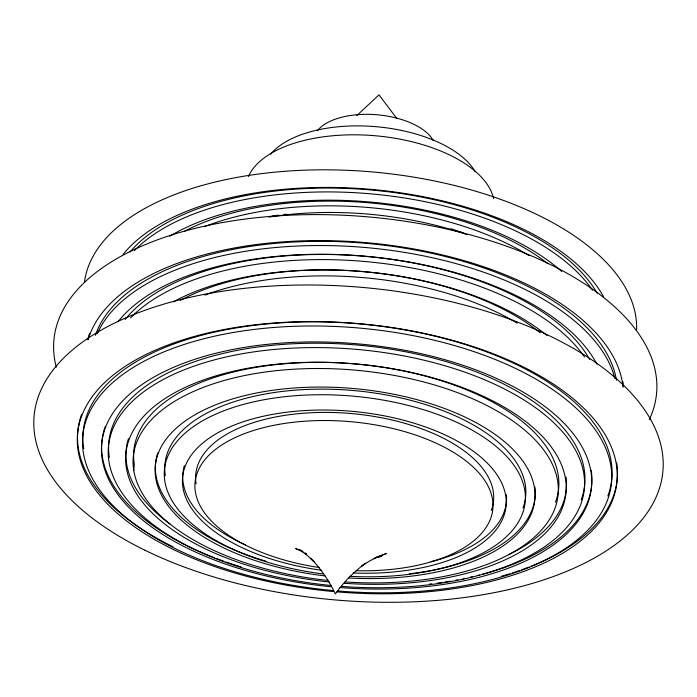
<?xml version="1.0" encoding="UTF-8"?>
<svg xmlns="http://www.w3.org/2000/svg" width="697" height="697" viewBox="0 0 697 697"><rect width="100%" height="100%" fill="white"/><g stroke="black" fill="none" stroke-linecap="round" stroke-linejoin="round"><path stroke-width="1.05" d="M133.772 470.492L134.312 464.333A213.256 105.979 5 0 1 356.585 364.061A213.256 105.979 5 0 1 555.457 502.284M356.786 115.58L379.011 94.879L396.994 118.717M373.845 558.384L386.33 553.523L377.635 556.912L369.358 561.129L361.516 566.164L365.742 563.167C353.998 571.671 343.708 582.091 335.353 593.94C329.141 580.767 320.786 568.665 310.662 558.201L314.225 561.904L307.325 555.535L299.841 549.898L303.291 552.024M375.779 557.757L381.703 556.293L375.544 557.478M302.463 551.179L295.676 548.548L302.271 551.458M304.92 553.069L306.689 554.141L305.007 553.087M248.385 176.55A124.746 61.989 5 0 1 376.084 135.819A124.746 61.989 5 0 1 493.624 198.654M317.396 130.748A61.197 30.415 5 0 1 376.92 114.761A61.197 30.415 5 0 1 433.281 140.55M270.697 154.15A108.532 53.939 5 0 1 375.849 126.671A108.532 53.939 5 0 1 475.171 171.68M319.444 567.541A149.48 74.283 5 0 1 221.472 445.156A149.48 74.283 5 0 1 473.045 466.92A149.48 74.283 5 0 1 356.184 570.721M327.834 580.435A213.256 105.979 5 0 1 167.916 405.698A213.256 105.979 5 0 1 532.97 437.664A213.256 105.979 5 0 1 345.024 581.943M325.002 575.914A190.499 94.67 5 0 1 186.97 419.794A190.499 94.67 5 0 1 511.633 448.127A190.499 94.67 5 0 1 348.848 577.996M534.921 486.976A190.499 94.67 5 0 1 409.374 573.762M266.141 561.268A190.499 94.67 5 0 1 157.688 452.98M323.129 573.945A181.089 90 5 0 1 195.195 425.397A181.089 90 5 0 1 503.042 452.684A181.089 90 5 0 1 350.042 576.332M165.346 475.746A181.089 90 5 0 1 354.093 390.59A181.089 90 5 0 1 522.977 507.965M118.081 321.709A252.471 125.469 5 0 1 365.542 256.243A252.471 125.469 5 0 1 596.928 364.209M321.779 570.285A162.366 80.686 5 0 1 210.511 437.272A162.366 80.686 5 0 1 485.269 461.109A162.366 80.686 5 0 1 353.292 573.021M88.083 339.875A269.73 134.051 5 0 1 366.43 242.661A269.73 134.051 5 0 1 623.022 387.018M56.309 367.188A302.515 150.343 5 0 1 368.931 216.95A302.515 150.343 5 0 1 649.273 419.655M616.714 462.913A270.75 134.556 5 0 1 530.887 566.321M528.875 567.114A270.75 134.556 5 0 1 521.678 569.789M519.579 570.529A270.75 134.556 5 0 1 512.129 573.004M509.969 573.683A270.75 134.556 5 0 1 501.221 576.271M172.908 546.692A270.75 134.556 5 0 1 81.479 414.68M333.584 591.57A270.75 134.556 5 0 1 120.015 369.907A270.75 134.556 5 0 1 586.613 411.003A270.75 134.556 5 0 1 336.86 591.858M566.086 477.062A220.923 109.795 5 0 1 508.862 554.507M169.929 523.961A220.923 109.795 5 0 1 128.44 438.683M329.176 581.986A220.923 109.795 5 0 1 161.216 401.141A220.923 109.795 5 0 1 539.861 433.848A220.923 109.795 5 0 1 344.475 583.311M506.405 494.678A162.366 80.686 5 0 1 430.999 561.669M245.579 545.019A162.366 80.686 5 0 1 184.356 465.657M196.118 483.884A149.48 74.283 5 0 1 351.915 413.6A149.48 74.283 5 0 1 491.315 510.483M97.24 333.802A263.492 130.949 5 0 1 365.071 247.487A263.492 130.949 5 0 1 614.867 378.515M95.376 335.37A263.492 130.949 5 0 1 365.272 243.27A263.492 130.949 5 0 1 616.462 380.213M130.618 317.876A245.753 122.132 5 0 1 363.799 261.41A245.753 122.132 5 0 1 584.487 356.986M125.103 319.505A245.753 122.132 5 0 1 364.226 256.261A245.753 122.132 5 0 1 589.697 359.521M87.726 339.561A269.73 134.051 5 0 1 89.608 333.384M622.83 381.433A269.73 134.051 5 0 1 623.414 386.765M333.157 590.542A265.374 131.881 5 0 1 124.475 373.261A265.374 131.881 5 0 1 581.62 413.513A265.374 131.881 5 0 1 337.505 590.925M83.762 448.755A265.374 131.881 5 0 1 360.366 323.974A265.374 131.881 5 0 1 607.845 495.985M330.84 586.735A245.849 122.175 5 0 1 141.003 385.241A245.849 122.175 5 0 1 563.673 422.852A245.849 122.175 5 0 1 339.578 587.51M591.256 470.37A245.849 122.175 5 0 1 481.488 574.528M479.501 575.042A245.849 122.175 5 0 1 477.506 575.548M472.444 576.767A245.849 122.175 5 0 1 470.388 577.238M465.204 578.371A245.849 122.175 5 0 1 463.104 578.806M457.807 579.843A245.849 122.175 5 0 1 455.672 580.235M450.288 581.176A245.849 122.175 5 0 1 444.86 582.047M442.673 582.37A245.849 122.175 5 0 1 437.185 583.136M431.67 583.833A245.849 122.175 5 0 1 429.457 584.086M240.979 566.87A245.849 122.175 5 0 1 225.994 561.982M223.885 561.242A245.849 122.175 5 0 1 216.593 558.558M214.537 557.774A245.849 122.175 5 0 1 105.212 426.573M331.563 585.532A238.888 118.725 5 0 1 146.152 390.024A238.888 118.725 5 0 1 556.737 425.623A238.888 118.725 5 0 1 341.286 586.369M109.385 457.467A238.888 118.725 5 0 1 358.371 345.137A238.888 118.725 5 0 1 581.15 499.976M123.09 254.396A254.039 126.253 5 0 1 371.1 189.375A254.039 126.253 5 0 1 603.541 296.765M84.459 282.163A277.171 137.745 5 0 1 371.579 171.871A277.171 137.745 5 0 1 636.596 329.777M134.286 250.763A248.115 123.308 5 0 1 369.706 193.749A248.115 123.308 5 0 1 592.52 290.248M130.034 252.009A248.115 123.308 5 0 1 371.004 189.985A248.115 123.308 5 0 1 597.102 293.167M169.824 236.213A237.25 117.906 5 0 1 561.773 271.534M173.283 301.888A232.798 115.693 5 0 1 547.023 335.571M204.962 295.058A225.209 111.921 5 0 1 517.27 323.199M180.427 300.39A225.209 111.921 5 0 1 540.219 332.809M271.804 216.131A214.519 106.615 5 0 1 273.991 215.791M276.178 215.469A214.519 106.615 5 0 1 278.382 215.155M283.897 214.432A214.519 106.615 5 0 1 286.118 214.171M450.75 228.773A214.519 106.615 5 0 1 463.409 232.859M204.221 226.778A229.818 114.212 5 0 1 528.936 255.555M269.094 217.081A221.08 109.873 5 0 1 467.007 234.645M184.81 231.073A229.818 114.212 5 0 1 547.99 263.806M144.993 550.255A315.619 156.851 5 0 0 658.151 492.108A315.619 156.851 5 0 0 242.356 288.584A315.619 156.851 5 0 0 144.993 550.255"/></g></svg>
